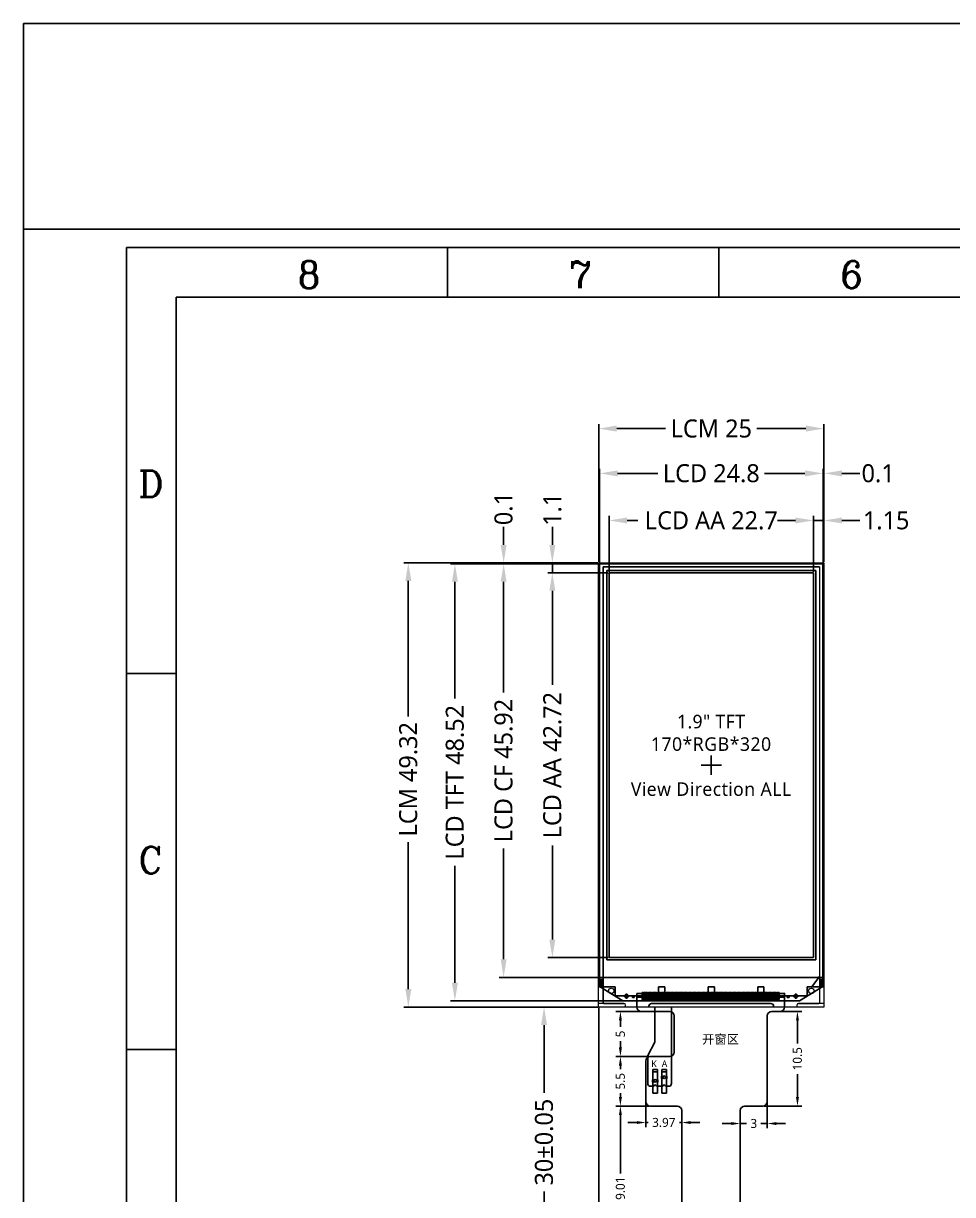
# Model space of a CAD drawing. Header units: millimetres. Extents: x -137 to 1106, y 1691 to 1989.
# Drawn here: x 831.6 to 934.7, y 1859.4 to 1989.4 of the extents above; entities that cross this region are included whole.
import ezdxf

# ---------------------------------------------------------------- set-up
doc = ezdxf.new("R2010")
doc.units = ezdxf.units.MM
for name, color, linetype in [('1-标准图框', 40, 'Continuous'), ('2-BL', 3, 'Continuous'), ('2-BL-FPC', 2, 'Continuous'), ('3-LCD', 4, 'Continuous'), ('3-LCD-FPC', 40, 'Continuous'), ('5-PIN文字', 7, 'Continuous'), ('6-标注', 255, 'Continuous')]:
    doc.layers.add(name, color=color, linetype=linetype)
doc.styles.add('PIN文字1', font='', dxfattribs={"height": 4})
doc.styles.add('ROMANC', font='romanc.shx', dxfattribs={"bigfont": 'gbcbig.shx'})
doc.styles.get("Standard").update_dxf_attribs({"font": 'arial.ttf'})
doc.styles.add('宋体', font='')
doc.styles.get('PIN文字1').set_extended_font_data('Microsoft YaHei')
doc.styles.get('宋体').set_extended_font_data('Microsoft YaHei')
doc.dimstyles.new('ZY-G1-0.1默认', dxfattribs={"dimtxt": 1, "dimasz": 1, "dimexe": 0.5, "dimexo": 0.1, "dimgap": 0.5, "dimtad": 0, "dimdsep": 46, "dimtxsty": '宋体', "dimcen": 2, "dimclrd": 7, "dimclre": 7, "dimclrt": 7, "dimadec": 0, "dimazin": 2, "dimtp": 0.1, "dimtm": 0.1, "dimtfac": 1, "dimtmove": 0, "dimatfit": 3, "dimfxl": 1, "dimtolj": 1, "dimarcsym": 0})
doc.dimstyles.new('ZY-G2-0.05', dxfattribs={"dimtxt": 2, "dimasz": 2, "dimexe": 0.5, "dimexo": 0.1, "dimgap": 0.5, "dimtad": 0, "dimdsep": 46, "dimtxsty": '宋体', "dimcen": 2, "dimclrd": 7, "dimclre": 7, "dimclrt": 7, "dimadec": 0, "dimazin": 2, "dimtol": 1, "dimtp": 0.05, "dimtm": 0.05, "dimtfac": 1, "dimtmove": 0, "dimatfit": 3, "dimfxl": 1, "dimtolj": 1, "dimarcsym": 0})
doc.dimstyles.new('ZY-G2-0.1默认', dxfattribs={"dimtxt": 2, "dimasz": 2, "dimexe": 0.5, "dimexo": 0.1, "dimgap": 0.5, "dimtad": 0, "dimdec": 3, "dimdsep": 46, "dimtxsty": '宋体', "dimcen": 2, "dimclrd": 7, "dimclre": 7, "dimclrt": 7, "dimadec": 0, "dimazin": 2, "dimtp": 0.1, "dimtm": 0.1, "dimtfac": 1, "dimtdec": 3, "dimtmove": 0, "dimatfit": 3, "dimfxl": 1, "dimtolj": 1, "dimarcsym": 0})
doc.dimstyles.new('ZY-G2-0.5', dxfattribs={"dimtxt": 2, "dimasz": 2, "dimexe": 0.5, "dimexo": 0.1, "dimgap": 0.1, "dimtad": 0, "dimdec": 3, "dimdsep": 46, "dimtxsty": '宋体', "dimcen": 2, "dimclrd": 7, "dimclre": 7, "dimclrt": 7, "dimadec": 0, "dimazin": 2, "dimtol": 1, "dimtp": 0.5, "dimtm": 0.5, "dimtfac": 1, "dimtdec": 3, "dimtmove": 0, "dimatfit": 3, "dimfxl": 1, "dimtolj": 1, "dimarcsym": 0})

# ---------------------------------------------------------------- blocks, each defined once
blk = doc.blocks.new('*D399')
at = {"layer": '6-标注', "color": 7, "lineweight": -2, "transparency": 16777216}
for p, q in [((895.42, 1929.63), (895.42, 1944.94)), ((897.42, 1944.44), (902.84, 1944.44)), ((918.42, 1944.44), (912.99, 1944.44)), ((920.42, 1929.63), (920.42, 1944.94))]:
    blk.add_line(p, q, dxfattribs=at)
at = {"layer": '6-标注', "color": 7, "transparency": 16777216}
for points in [[(897.42, 1944.78), (897.42, 1944.11), (895.42, 1944.44)], [(918.42, 1944.78), (918.42, 1944.11), (920.42, 1944.44)]]:
    blk.add_solid(points, dxfattribs=at)
at = {"layer": 'Defpoints', "color": 0, "transparency": 16777216}
for p in [(920.42, 1944.44), (895.42, 1929.53), (920.42, 1929.53)]:
    blk.add_point(p, dxfattribs=at)
at = {"layer": '6-标注', "color": 7, "transparency": 16777216, "insert": (907.92, 1944.44), "char_height": 2, "attachment_point": 5, "style": '宋体'}
blk.add_mtext('\\A1;LCM 25', dxfattribs=at)
blk = doc.blocks.new('*D414')
at = {"layer": '6-标注', "color": 7, "lineweight": -2, "transparency": 16777216}
for p, q in [((895.52, 1929.53), (895.52, 1939.97)), ((897.52, 1939.47), (902, 1939.47)), ((918.32, 1939.47), (913.83, 1939.47)), ((920.32, 1929.53), (920.32, 1939.97))]:
    blk.add_line(p, q, dxfattribs=at)
at = {"layer": '6-标注', "color": 7, "transparency": 16777216}
for points in [[(897.52, 1939.8), (897.52, 1939.13), (895.52, 1939.47)], [(918.32, 1939.8), (918.32, 1939.13), (920.32, 1939.47)]]:
    blk.add_solid(points, dxfattribs=at)
at = {"layer": 'Defpoints', "color": 0, "transparency": 16777216}
for p in [(920.32, 1939.47), (895.52, 1929.43), (920.32, 1929.43)]:
    blk.add_point(p, dxfattribs=at)
at = {"layer": '6-标注', "color": 7, "transparency": 16777216, "insert": (907.92, 1939.47), "char_height": 2, "attachment_point": 5, "style": '宋体'}
blk.add_mtext('\\A1;LCD 24.8', dxfattribs=at)
blk = doc.blocks.new('*D415')
at = {"layer": '6-标注', "color": 7, "lineweight": -2, "transparency": 16777216}
for p, q in [((896.57, 1928.53), (896.57, 1934.74)), ((898.57, 1934.24), (899.76, 1934.24)), ((917.26, 1934.24), (916.08, 1934.24)), ((919.26, 1928.53), (919.26, 1934.74))]:
    blk.add_line(p, q, dxfattribs=at)
at = {"layer": '6-标注', "color": 7, "transparency": 16777216}
for points in [[(898.57, 1934.57), (898.57, 1933.91), (896.57, 1934.24)], [(917.26, 1934.57), (917.26, 1933.91), (919.26, 1934.24)]]:
    blk.add_solid(points, dxfattribs=at)
at = {"layer": 'Defpoints', "color": 0, "transparency": 16777216}
for p in [(919.26, 1934.24), (896.57, 1928.43), (919.26, 1928.43)]:
    blk.add_point(p, dxfattribs=at)
at = {"layer": '6-标注', "color": 7, "transparency": 16777216, "insert": (907.92, 1934.24), "char_height": 2, "attachment_point": 5, "style": '宋体'}
blk.add_mtext('\\A1;LCD AA 22.7', dxfattribs=at)
blk = doc.blocks.new('*D400')
at = {"layer": '6-标注', "color": 7, "lineweight": -2, "transparency": 16777216}
for p, q in [((895.32, 1929.53), (873.79, 1929.53)), ((874.29, 1927.53), (874.29, 1912.47)), ((874.29, 1882.21), (874.29, 1898.53)), ((895.32, 1880.21), (873.79, 1880.21))]:
    blk.add_line(p, q, dxfattribs=at)
at = {"layer": '6-标注', "color": 7, "transparency": 16777216}
for points in [[(873.96, 1927.53), (874.63, 1927.53), (874.29, 1929.53)], [(873.96, 1882.21), (874.63, 1882.21), (874.29, 1880.21)]]:
    blk.add_solid(points, dxfattribs=at)
at = {"layer": 'Defpoints', "color": 0, "transparency": 16777216}
for p in [(895.42, 1929.53), (874.29, 1880.21), (895.42, 1880.21)]:
    blk.add_point(p, dxfattribs=at)
at = {"layer": '6-标注', "color": 7, "transparency": 16777216, "insert": (874.29, 1905.5), "char_height": 2, "attachment_point": 5, "rotation": 90, "style": '宋体'}
blk.add_mtext('\\A1;LCM 49.32', dxfattribs=at)
blk = doc.blocks.new('*D416')
at = {"layer": '6-标注', "color": 7, "lineweight": -2, "transparency": 16777216}
for p, q in [((895.42, 1929.43), (878.96, 1929.43)), ((879.46, 1927.43), (879.46, 1914.46)), ((879.46, 1882.91), (879.46, 1895.88)), ((898.02, 1880.91), (878.96, 1880.91))]:
    blk.add_line(p, q, dxfattribs=at)
at = {"layer": '6-标注', "color": 7, "transparency": 16777216}
for points in [[(879.13, 1927.43), (879.8, 1927.43), (879.46, 1929.43)], [(879.13, 1882.91), (879.8, 1882.91), (879.46, 1880.91)]]:
    blk.add_solid(points, dxfattribs=at)
at = {"layer": 'Defpoints', "color": 0, "transparency": 16777216}
for p in [(895.52, 1929.43), (879.46, 1880.91), (898.12, 1880.91)]:
    blk.add_point(p, dxfattribs=at)
at = {"layer": '6-标注', "color": 7, "transparency": 16777216, "insert": (879.46, 1905.17), "char_height": 2, "attachment_point": 5, "rotation": 90, "style": '宋体'}
blk.add_mtext('\\A1;LCD TFT 48.52', dxfattribs=at)
blk = doc.blocks.new('*D417')
at = {"layer": '6-标注', "color": 7, "lineweight": -2, "transparency": 16777216}
for p, q in [((896.47, 1928.43), (889.78, 1928.43)), ((890.28, 1926.43), (890.28, 1916)), ((890.28, 1887.71), (890.28, 1898.14)), ((896.47, 1885.71), (889.78, 1885.71))]:
    blk.add_line(p, q, dxfattribs=at)
at = {"layer": '6-标注', "color": 7, "transparency": 16777216}
for points in [[(889.95, 1926.43), (890.61, 1926.43), (890.28, 1928.43)], [(889.95, 1887.71), (890.61, 1887.71), (890.28, 1885.71)]]:
    blk.add_solid(points, dxfattribs=at)
at = {"layer": 'Defpoints', "color": 0, "transparency": 16777216}
for p in [(896.57, 1928.43), (890.28, 1885.71), (896.57, 1885.71)]:
    blk.add_point(p, dxfattribs=at)
at = {"layer": '6-标注', "color": 7, "transparency": 16777216, "insert": (890.28, 1907.07), "char_height": 2, "attachment_point": 5, "rotation": 90, "style": '宋体'}
blk.add_mtext('\\A1;LCD AA 42.72', dxfattribs=at)
blk = doc.blocks.new('*D418')
at = {"layer": '6-标注', "color": 7, "lineweight": -2, "transparency": 16777216}
for p, q in [((895.42, 1929.43), (884.37, 1929.43)), ((884.87, 1927.43), (884.87, 1915.13)), ((884.87, 1885.51), (884.87, 1897.81)), ((895.42, 1883.51), (884.37, 1883.51))]:
    blk.add_line(p, q, dxfattribs=at)
at = {"layer": '6-标注', "color": 7, "transparency": 16777216}
for points in [[(884.54, 1927.43), (885.2, 1927.43), (884.87, 1929.43)], [(884.54, 1885.51), (885.2, 1885.51), (884.87, 1883.51)]]:
    blk.add_solid(points, dxfattribs=at)
at = {"layer": 'Defpoints', "color": 0, "transparency": 16777216}
for p in [(884.87, 1929.43), (895.52, 1929.43), (895.52, 1883.51)]:
    blk.add_point(p, dxfattribs=at)
at = {"layer": '6-标注', "color": 7, "transparency": 16777216, "insert": (884.87, 1906.47), "char_height": 2, "attachment_point": 5, "rotation": 90, "style": '宋体'}
blk.add_mtext('\\A1;LCD CF 45.92', dxfattribs=at)
blk = doc.blocks.new('*D388')
at = {"color": 7, "lineweight": -2, "transparency": 16777216}
for p, q in [((890.28, 1931.53), (890.28, 1933.53)), ((890.28, 1928.43), (890.28, 1929.53)), ((890.38, 1929.53), (890.78, 1929.53)), ((890.38, 1928.43), (890.78, 1928.43)), ((890.28, 1926.43), (890.28, 1924.43))]:
    blk.add_line(p, q, dxfattribs=at)
at = {"color": 7, "transparency": 16777216}
for points in [[(889.95, 1931.53), (890.61, 1931.53), (890.28, 1929.53)], [(889.95, 1926.43), (890.61, 1926.43), (890.28, 1928.43)]]:
    blk.add_solid(points, dxfattribs=at)
at = {"layer": 'Defpoints', "color": 0, "transparency": 16777216}
for p in [(890.28, 1929.53), (890.28, 1929.53), (890.28, 1928.43)]:
    blk.add_point(p, dxfattribs=at)
at = {"color": 7, "transparency": 16777216, "insert": (890.28, 1935.48), "char_height": 2, "attachment_point": 5, "rotation": 90, "style": '宋体'}
blk.add_mtext('\\A1;1.1', dxfattribs=at)
blk = doc.blocks.new('*D389')
at = {"color": 7, "lineweight": -2, "transparency": 16777216}
for p, q in [((884.87, 1931.53), (884.87, 1933.53)), ((884.87, 1929.43), (884.87, 1929.53)), ((884.97, 1929.53), (885.37, 1929.53)), ((884.97, 1929.43), (885.37, 1929.43)), ((884.87, 1927.43), (884.87, 1925.43))]:
    blk.add_line(p, q, dxfattribs=at)
at = {"color": 7, "transparency": 16777216}
for points in [[(884.54, 1931.53), (885.2, 1931.53), (884.87, 1929.53)], [(884.54, 1927.43), (885.2, 1927.43), (884.87, 1929.43)]]:
    blk.add_solid(points, dxfattribs=at)
at = {"layer": 'Defpoints', "color": 0, "transparency": 16777216}
for p in [(884.87, 1929.53), (884.87, 1929.53), (884.87, 1929.43)]:
    blk.add_point(p, dxfattribs=at)
at = {"color": 7, "transparency": 16777216, "insert": (884.87, 1935.56), "char_height": 2, "attachment_point": 5, "rotation": 90, "style": '宋体'}
blk.add_mtext('\\A1;0.1', dxfattribs=at)
blk = doc.blocks.new('*D390')
at = {"color": 7, "lineweight": -2, "transparency": 16777216}
for p, q in [((917.26, 1934.24), (915.26, 1934.24)), ((919.26, 1934.34), (919.26, 1934.74)), ((919.26, 1934.24), (920.42, 1934.24)), ((920.42, 1934.34), (920.42, 1934.74)), ((922.42, 1934.24), (924.42, 1934.24))]:
    blk.add_line(p, q, dxfattribs=at)
at = {"color": 7, "transparency": 16777216}
for points in [[(917.26, 1934.57), (917.26, 1933.91), (919.26, 1934.24)], [(922.42, 1934.57), (922.42, 1933.91), (920.42, 1934.24)]]:
    blk.add_solid(points, dxfattribs=at)
at = {"layer": 'Defpoints', "color": 0, "transparency": 16777216}
for p in [(919.26, 1934.24), (920.42, 1934.24), (920.42, 1934.24)]:
    blk.add_point(p, dxfattribs=at)
at = {"color": 7, "transparency": 16777216, "insert": (927.33, 1934.24), "char_height": 2, "attachment_point": 5, "style": '宋体'}
blk.add_mtext('\\A1;1.15', dxfattribs=at)
blk = doc.blocks.new('*D391')
at = {"color": 7, "lineweight": -2, "transparency": 16777216}
for p, q in [((918.32, 1939.47), (916.32, 1939.47)), ((920.32, 1939.57), (920.32, 1939.97)), ((920.32, 1939.47), (920.42, 1939.47)), ((920.42, 1939.57), (920.42, 1939.97)), ((922.42, 1939.47), (924.42, 1939.47))]:
    blk.add_line(p, q, dxfattribs=at)
at = {"color": 7, "transparency": 16777216}
for points in [[(918.32, 1939.8), (918.32, 1939.13), (920.32, 1939.47)], [(922.42, 1939.8), (922.42, 1939.13), (920.42, 1939.47)]]:
    blk.add_solid(points, dxfattribs=at)
at = {"layer": 'Defpoints', "color": 0, "transparency": 16777216}
for p in [(920.32, 1939.47), (920.42, 1939.47), (920.42, 1939.47)]:
    blk.add_point(p, dxfattribs=at)
at = {"color": 7, "transparency": 16777216, "insert": (926.44, 1939.47), "char_height": 2, "attachment_point": 5, "style": '宋体'}
blk.add_mtext('\\A1;0.1', dxfattribs=at)
blk = doc.blocks.new('*D392')
at = {"color": 7, "lineweight": -2, "transparency": 16777216}
for p, q in [((895.32, 1880.21), (888.86, 1880.21)), ((889.36, 1878.21), (889.36, 1870.7)), ((889.36, 1852.21), (889.36, 1859.72)), ((904.74, 1850.21), (888.86, 1850.21))]:
    blk.add_line(p, q, dxfattribs=at)
at = {"color": 7, "transparency": 16777216}
for points in [[(889.02, 1878.21), (889.69, 1878.21), (889.36, 1880.21)], [(889.02, 1852.21), (889.69, 1852.21), (889.36, 1850.21)]]:
    blk.add_solid(points, dxfattribs=at)
at = {"layer": 'Defpoints', "color": 0, "transparency": 16777216}
for p in [(895.42, 1880.21), (889.36, 1850.21), (904.84, 1850.21)]:
    blk.add_point(p, dxfattribs=at)
at = {"color": 7, "transparency": 16777216, "insert": (889.36, 1865.21), "char_height": 2, "attachment_point": 5, "rotation": 90, "style": '宋体'}
blk.add_mtext('\\A1;30±0.05', dxfattribs=at)
blk = doc.blocks.new('*D404')
at = {"color": 7, "lineweight": -2, "transparency": 16777216}
for p, q in [((895.42, 1880.11), (895.42, 1845.52)), ((904.64, 1850.31), (904.64, 1845.52)), ((895.42, 1846.02), (893.42, 1846.02)), ((902.64, 1846.02), (897.42, 1846.02))]:
    blk.add_line(p, q, dxfattribs=at)
at = {"color": 7, "transparency": 16777216}
for points in [[(897.42, 1846.36), (897.42, 1845.69), (895.42, 1846.02)], [(902.64, 1846.36), (902.64, 1845.69), (904.64, 1846.02)]]:
    blk.add_solid(points, dxfattribs=at)
at = {"layer": 'Defpoints', "color": 0, "transparency": 16777216}
for p in [(895.42, 1880.21), (904.64, 1850.41), (895.42, 1846.02)]:
    blk.add_point(p, dxfattribs=at)
at = {"color": 7, "transparency": 16777216, "insert": (887.21, 1846.02), "char_height": 2, "attachment_point": 5, "style": '宋体'}
blk.add_mtext('\\A1;9.219±0.5', dxfattribs=at)
blk = doc.blocks.new('*D406')
at = {"color": 7, "lineweight": -2, "transparency": 16777216}
for p, q in [((901.06, 1874.72), (897.33, 1874.72)), ((897.83, 1873.72), (897.83, 1873.3)), ((897.83, 1870.22), (897.83, 1870.64)), ((901.06, 1869.22), (897.33, 1869.22))]:
    blk.add_line(p, q, dxfattribs=at)
at = {"color": 7, "transparency": 16777216}
for points in [[(897.67, 1873.72), (898, 1873.72), (897.83, 1874.72)], [(897.67, 1870.22), (898, 1870.22), (897.83, 1869.22)]]:
    blk.add_solid(points, dxfattribs=at)
at = {"layer": 'Defpoints', "color": 0, "transparency": 16777216}
for p in [(897.83, 1874.72), (901.16, 1874.72), (901.16, 1869.22)]:
    blk.add_point(p, dxfattribs=at)
at = {"color": 7, "transparency": 16777216, "insert": (897.83, 1871.97), "char_height": 1, "attachment_point": 5, "rotation": 90, "style": '宋体'}
blk.add_mtext('\\A1;5.5', dxfattribs=at)
blk = doc.blocks.new('*D396')
at = {"color": 7, "lineweight": -2, "transparency": 16777216}
for p, q in [((901.06, 1869.22), (897.33, 1869.22)), ((897.83, 1868.22), (897.83, 1861.72)), ((897.83, 1851.21), (897.83, 1857.72)), ((901.06, 1850.21), (897.33, 1850.21))]:
    blk.add_line(p, q, dxfattribs=at)
at = {"color": 7, "transparency": 16777216}
for points in [[(897.67, 1868.22), (898, 1868.22), (897.83, 1869.22)], [(897.67, 1851.21), (898, 1851.21), (897.83, 1850.21)]]:
    blk.add_solid(points, dxfattribs=at)
at = {"layer": 'Defpoints', "color": 0, "transparency": 16777216}
for p in [(901.16, 1869.22), (897.83, 1850.21), (901.16, 1850.21)]:
    blk.add_point(p, dxfattribs=at)
at = {"color": 7, "transparency": 16777216, "insert": (897.83, 1859.72), "char_height": 1, "attachment_point": 5, "rotation": 90, "style": '宋体'}
blk.add_mtext('\\A1;19.01', dxfattribs=at)
blk = doc.blocks.new('*D407')
at = {"color": 7, "lineweight": -2, "transparency": 16777216}
for p, q in [((901.06, 1879.72), (897.33, 1879.72)), ((897.83, 1878.72), (897.83, 1878)), ((897.83, 1875.72), (897.83, 1876.44)), ((901.06, 1874.72), (897.33, 1874.72))]:
    blk.add_line(p, q, dxfattribs=at)
at = {"color": 7, "transparency": 16777216}
for points in [[(897.67, 1878.72), (898, 1878.72), (897.83, 1879.72)], [(897.67, 1875.72), (898, 1875.72), (897.83, 1874.72)]]:
    blk.add_solid(points, dxfattribs=at)
at = {"layer": 'Defpoints', "color": 0, "transparency": 16777216}
for p in [(897.83, 1879.72), (901.16, 1879.72), (901.16, 1874.72)]:
    blk.add_point(p, dxfattribs=at)
at = {"color": 7, "transparency": 16777216, "insert": (897.83, 1877.22), "char_height": 1, "attachment_point": 5, "rotation": 90, "style": '宋体'}
blk.add_mtext('\\A1;5', dxfattribs=at)
blk = doc.blocks.new('*D408')
at = {"color": 7, "lineweight": -2, "transparency": 16777216}
for p, q in [((900.66, 1869.62), (900.66, 1866.89)), ((904.64, 1868.62), (904.64, 1866.89)), ((899.66, 1867.39), (898.66, 1867.39)), ((900.66, 1867.39), (900.91, 1867.39)), ((904.64, 1867.39), (904.39, 1867.39)), ((905.64, 1867.39), (906.64, 1867.39))]:
    blk.add_line(p, q, dxfattribs=at)
at = {"color": 7, "transparency": 16777216}
for points in [[(899.66, 1867.55), (899.66, 1867.22), (900.66, 1867.39)], [(905.64, 1867.55), (905.64, 1867.22), (904.64, 1867.39)]]:
    blk.add_solid(points, dxfattribs=at)
at = {"layer": 'Defpoints', "color": 0, "transparency": 16777216}
for p in [(900.66, 1869.72), (904.64, 1868.72), (904.64, 1867.39)]:
    blk.add_point(p, dxfattribs=at)
at = {"color": 7, "transparency": 16777216, "insert": (902.65, 1867.39), "char_height": 1, "attachment_point": 5, "style": '宋体'}
blk.add_mtext('\\A1;3.97', dxfattribs=at)
blk = doc.blocks.new('*D409')
at = {"color": 7, "lineweight": -2, "transparency": 16777216}
for p, q in [((914.14, 1869.62), (914.14, 1866.78)), ((911.14, 1868.62), (911.14, 1866.78)), ((910.14, 1867.28), (909.14, 1867.28)), ((911.14, 1867.28), (911.84, 1867.28)), ((914.14, 1867.28), (913.43, 1867.28)), ((915.14, 1867.28), (916.14, 1867.28))]:
    blk.add_line(p, q, dxfattribs=at)
at = {"color": 7, "transparency": 16777216}
for points in [[(910.14, 1867.44), (910.14, 1867.11), (911.14, 1867.28)], [(915.14, 1867.44), (915.14, 1867.11), (914.14, 1867.28)]]:
    blk.add_solid(points, dxfattribs=at)
at = {"layer": 'Defpoints', "color": 0, "transparency": 16777216}
for p in [(911.14, 1868.72), (914.14, 1869.72), (914.14, 1867.28)]:
    blk.add_point(p, dxfattribs=at)
at = {"color": 7, "transparency": 16777216, "insert": (912.64, 1867.28), "char_height": 1, "attachment_point": 5, "style": '宋体'}
blk.add_mtext('\\A1;3', dxfattribs=at)
blk = doc.blocks.new('*D410')
at = {"color": 7, "lineweight": -2, "transparency": 16777216}
for p, q in [((915.19, 1879.72), (917.98, 1879.72)), ((917.48, 1878.72), (917.48, 1876.18)), ((917.48, 1870.22), (917.48, 1872.76)), ((913.74, 1869.22), (917.98, 1869.22))]:
    blk.add_line(p, q, dxfattribs=at)
at = {"color": 7, "transparency": 16777216}
for points in [[(917.32, 1878.72), (917.65, 1878.72), (917.48, 1879.72)], [(917.32, 1870.22), (917.65, 1870.22), (917.48, 1869.22)]]:
    blk.add_solid(points, dxfattribs=at)
at = {"layer": 'Defpoints', "color": 0, "transparency": 16777216}
for p in [(915.09, 1879.72), (917.48, 1879.72), (913.64, 1869.22)]:
    blk.add_point(p, dxfattribs=at)
at = {"color": 7, "transparency": 16777216, "insert": (917.48, 1874.47), "char_height": 1, "attachment_point": 5, "rotation": 90, "style": '宋体'}
blk.add_mtext('\\A1;10.5', dxfattribs=at)

msp = doc.modelspace()

# ---------------------------------------------------------------- hatches: boundary and pattern name
at = {"layer": '2-BL'}
for points in [[(895.9191, 1883.2599), (895.4166, 1883.2599), (895.4166, 1882.4599), (895.9191, 1882.4599)], [(919.9141, 1882.4599), (920.4166, 1882.4599), (920.4166, 1883.2599), (919.9141, 1883.2599)]]:
    msp.add_hatch(color=256, dxfattribs=at).paths.add_polyline_path(points)

# ---------------------------------------------------------------- linework, layer by layer
at = {"color": 40}
msp.add_line((901.3438, 1875.7199), (901.3438, 1875.7199), dxfattribs=at)
for points in [[(899.6616, 1881.7199), (916.0516, 1881.7199), (916.0516, 1880.2199, -0.41421356), (915.5516, 1879.7199), (914.6359, 1879.7199, 0.41421356), (914.1359, 1879.2199), (914.1359, 1869.7199, -0.41421356), (913.6359, 1869.2199), (911.6359, 1869.2199, 0.41421356), (911.1359, 1868.7199), (911.1359, 1859.5624)], [(904.6359, 1859.5624), (904.6359, 1868.7199, 0.41421356), (904.1359, 1869.2199), (901.1616, 1869.2199, -0.41421356), (900.6616, 1869.7199), (900.6616, 1874.2199, -0.41421356), (901.1616, 1874.7199), (903.3085, 1874.7199, 0.41421356), (903.8085, 1875.2199), (903.8085, 1879.2199, 0.41421356), (903.3085, 1879.7199), (900.1616, 1879.7199, -0.41421356), (899.6616, 1880.2199), (899.6616, 1881.7199)], [(911.1359, 1859.5631), (911.1359, 1850.4149, -0.41421356), (910.9359, 1850.2149), (904.8359, 1850.2149, -0.41421356), (904.6359, 1850.4149), (904.6359, 1859.5624)]]:
    msp.add_lwpolyline(points, format="xyb", dxfattribs=at)
at = {"layer": '1-标准图框', "color": 7}
for p, q in [((878.6372, 1959.0461), (878.6372, 1964.5605)), ((908.7541, 1959.0461), (908.7541, 1964.5605)), ((848.5202, 1917.2642), (843.0059, 1917.2642)), ((848.5202, 1875.4822), (843.0059, 1875.4822))]:
    msp.add_line(p, q, dxfattribs=at)
for points in [[(843.0059, 1964.5605), (1094.9701, 1964.5605), (1094.9701, 1786.404), (843.0059, 1786.404)], [(848.5202, 1959.0461), (1089.4557, 1959.0461), (1089.4557, 1791.9184), (848.5202, 1791.9184)]]:
    msp.add_lwpolyline(points, close=True, dxfattribs=at)
at = {"layer": '2-BL', "lineweight": 5}
for p, q in [((895.4166, 1880.2099), (895.4166, 1929.5299)), ((895.4166, 1929.5299), (920.4166, 1929.5299)), ((919.9141, 1929.0799), (919.9141, 1880.6099)), ((920.4166, 1929.5299), (920.4166, 1880.2099)), ((898.2158, 1880.6099), (895.4166, 1880.6099)), ((920.4166, 1880.6099), (917.6174, 1880.6099)), ((920.4166, 1880.2099), (895.4166, 1880.2099)), ((898.4158, 1880.2099), (898.4158, 1880.4099)), ((917.4174, 1880.4099), (917.4174, 1880.2099))]:
    msp.add_line(p, q, dxfattribs=at)
at = {"layer": '2-BL', "linetype": 'Continuous'}
for p, q in [((895.9191, 1929.0799), (919.9141, 1929.0799)), ((895.9191, 1880.6099), (895.9191, 1929.0799)), ((895.9191, 1882.4599), (895.4166, 1882.4599)), ((895.9691, 1880.6099), (898.2158, 1880.6099)), ((902.0666, 1881.4599), (897.2666, 1881.4599)), ((901.2946, 1880.6099), (914.5385, 1880.6099)), ((907.5666, 1881.4599), (902.7666, 1881.4599)), ((913.0702, 1881.4599), (908.2702, 1881.4599)), ((918.5702, 1881.4599), (913.7702, 1881.4599)), ((917.6174, 1880.6099), (919.8641, 1880.6099)), ((900.9946, 1880.2099), (900.9946, 1880.3099)), ((914.8385, 1880.2099), (914.8385, 1880.3099))]:
    msp.add_line(p, q, dxfattribs=at)
at = {"layer": '2-BL'}
for p, q in [((896.3191, 1928.6799), (919.5141, 1928.6799)), ((896.3191, 1885.4599), (896.3191, 1928.6799)), ((919.5141, 1928.6799), (919.5141, 1885.4599)), ((919.5141, 1885.4599), (896.3191, 1885.4599)), ((895.9191, 1883.2599), (895.4166, 1883.2599)), ((919.069, 1882.4599), (919.9141, 1883.5938)), ((919.9141, 1883.2599), (920.4166, 1883.2599)), ((897.2666, 1882.4599), (895.4166, 1882.4599)), ((897.2666, 1881.4599), (897.2666, 1882.4599)), ((902.0666, 1881.4599), (902.0666, 1882.4599)), ((902.0666, 1882.4599), (902.7666, 1882.4599)), ((902.7666, 1881.4599), (902.7666, 1882.4599)), ((902.7666, 1881.4599), (902.7666, 1882.4599)), ((907.5666, 1881.4599), (907.5666, 1882.4599)), ((907.5666, 1882.4599), (908.2702, 1882.4599)), ((908.2702, 1881.4599), (908.2702, 1882.4599)), ((913.0702, 1881.4599), (913.0702, 1882.4599)), ((913.0702, 1882.4599), (913.7702, 1882.4599)), ((913.7702, 1881.4599), (913.7702, 1882.4599)), ((918.5702, 1881.4599), (918.5702, 1882.4599)), ((918.5702, 1882.4599), (919.9141, 1882.4599)), ((918.5702, 1882.4599), (920.4166, 1882.4599)), ((902.7666, 1881.4599), (904.6775, 1881.4599))]:
    msp.add_line(p, q, dxfattribs=at)
at = {"layer": '2-BL', "color": 0, "lineweight": 5}
for centre in [(896.811, 1882.0099), (919.0258, 1882.0099)]:
    msp.add_circle(centre, 0.3, dxfattribs=at)
at = {"layer": '2-BL', "color": 6, "lineweight": 5}
msp.add_circle((919.0258, 1882.0099), 0.3, dxfattribs=at)
at = {"layer": '2-BL', "lineweight": 5}
for centre, start, end in [((898.2158, 1880.4099), 360, 90), ((917.6174, 1880.4099), 90, 180)]:
    msp.add_arc(centre, 0.2, start, end, dxfattribs=at)
at = {"layer": '2-BL', "linetype": 'Continuous'}
for centre, start, end in [((901.2946, 1880.3099), 90, 180), ((914.5385, 1880.3099), 0, 90)]:
    msp.add_arc(centre, 0.3, start, end, dxfattribs=at)
at = {"layer": '2-BL-FPC', "color": 7}
for p, q in [((901.6666, 1876.3131), (901.6666, 1880.2099)), ((903.5085, 1874.8352), (903.5085, 1880.2099)), ((900.8666, 1874.8426), (901.6666, 1876.3131)), ((900.8666, 1871.7099), (900.8666, 1874.8426)), ((903.5085, 1874.4099), (903.5085, 1874.8352)), ((903.5085, 1871.7099), (903.5085, 1874.8352)), ((901.4385, 1872.1757), (901.4385, 1873.0099)), ((901.4385, 1873.0099), (901.9385, 1873.0099)), ((901.9385, 1872.1757), (901.9385, 1873.0099)), ((902.4385, 1872.5757), (902.4385, 1873.0099)), ((902.4385, 1873.0099), (902.9385, 1873.0099)), ((902.9385, 1872.5757), (902.9385, 1873.0099)), ((901.5385, 1871.4099), (901.1666, 1871.4099)), ((901.4385, 1871.4099), (901.4385, 1871.8441)), ((902.5385, 1871.4099), (901.8385, 1871.4099)), ((901.9385, 1871.4099), (901.9385, 1871.8441)), ((902.4385, 1871.4099), (902.4385, 1872.2441)), ((903.2085, 1871.4099), (902.8385, 1871.4099)), ((902.9385, 1871.4099), (902.9385, 1872.2441))]:
    msp.add_line(p, q, dxfattribs=at)
for centre in [(901.6885, 1872.0099), (902.6885, 1872.4099)]:
    msp.add_circle(centre, 0.15, dxfattribs=at)
for centre, radius, start, end in [((901.1666, 1871.7099), 0.3, 180, 270), ((901.6885, 1872.0099), 0.3, 146.44269, 213.55731), ((901.6885, 1871.4099), 0.15, 0, 180), ((901.6885, 1872.0099), 0.3, 326.44269, 33.55731), ((902.6885, 1872.4099), 0.3, 146.44269, 213.55731), ((902.6885, 1871.4099), 0.15, 0, 180), ((902.6885, 1872.4099), 0.3, 326.44269, 33.55731), ((903.2085, 1871.7099), 0.3, 270, 0)]:
    msp.add_arc(centre, radius, start, end, dxfattribs=at)
at = {"layer": '3-LCD', "color": 4}
for p, q in [((895.5166, 1882.5099), (895.5166, 1929.4299)), ((895.5166, 1929.4299), (920.3166, 1929.4299)), ((895.5166, 1929.4299), (920.3166, 1929.4299)), ((895.5166, 1883.5099), (895.5166, 1929.4299)), ((920.3166, 1929.4299), (920.3166, 1882.5099)), ((920.3166, 1929.4299), (920.3166, 1883.5099)), ((896.5691, 1928.4299), (919.2641, 1928.4299)), ((896.5691, 1885.7099), (896.5691, 1928.4299)), ((919.2641, 1928.4299), (919.2641, 1885.7099)), ((907.9166, 1908.1504), (907.9166, 1905.9944)), ((906.7818, 1907.0699), (909.0513, 1907.0699)), ((919.2641, 1885.7099), (896.5691, 1885.7099)), ((920.3166, 1883.5099), (895.5166, 1883.5099)), ((895.5166, 1882.5099), (898.1166, 1880.9099)), ((920.3166, 1882.5099), (917.7166, 1880.9099)), ((917.7166, 1880.9099), (898.1166, 1880.9099)), ((898.4416, 1881.4849), (898.2916, 1881.4849)), ((898.2916, 1881.4849), (898.2916, 1881.3349)), ((898.2916, 1881.3349), (898.4416, 1881.3349)), ((898.5916, 1881.6349), (898.4416, 1881.6349)), ((898.4416, 1881.6349), (898.4416, 1881.4849)), ((898.4416, 1881.3349), (898.4416, 1881.1849)), ((898.4416, 1881.1849), (898.5916, 1881.1849)), ((898.5916, 1881.4849), (898.5916, 1881.6349)), ((898.7416, 1881.4849), (898.5916, 1881.4849)), ((898.5916, 1881.1849), (898.5916, 1881.3349)), ((898.5916, 1881.3349), (898.7416, 1881.3349)), ((898.7416, 1881.3349), (898.7416, 1881.4849)), ((899.1616, 1881.2649), (899.1616, 1881.4649)), ((899.1616, 1881.4649), (899.3616, 1881.4649)), ((899.3616, 1881.2649), (899.1616, 1881.2649)), ((899.3616, 1881.4649), (899.3616, 1881.2649)), ((899.7616, 1881.3149), (899.7616, 1881.4149)), ((899.7616, 1881.4149), (900.2616, 1881.4149)), ((900.2616, 1881.3149), (899.7616, 1881.3149)), ((915.9516, 1881.4149), (915.4516, 1881.4149)), ((915.4516, 1881.3149), (915.9516, 1881.3149)), ((915.9516, 1881.3149), (915.9516, 1881.4149)), ((916.5516, 1881.4649), (916.3516, 1881.4649)), ((916.3516, 1881.4649), (916.3516, 1881.2649)), ((916.3516, 1881.2649), (916.5516, 1881.2649)), ((916.5516, 1881.2649), (916.5516, 1881.4649)), ((917.0916, 1881.3349), (917.0916, 1881.4849)), ((917.0916, 1881.4849), (917.2416, 1881.4849)), ((917.2416, 1881.3349), (917.0916, 1881.3349)), ((917.2416, 1881.4849), (917.2416, 1881.6349)), ((917.2416, 1881.6349), (917.3916, 1881.6349)), ((917.2416, 1881.1849), (917.2416, 1881.3349)), ((917.3916, 1881.1849), (917.2416, 1881.1849)), ((917.3916, 1881.6349), (917.3916, 1881.4849)), ((917.3916, 1881.4849), (917.5416, 1881.4849)), ((917.5416, 1881.3349), (917.3916, 1881.3349)), ((917.3916, 1881.3349), (917.3916, 1881.1849)), ((917.5416, 1881.4849), (917.5416, 1881.3349))]:
    msp.add_line(p, q, dxfattribs=at)
for points in [[(900.3316, 1881.0399), (900.2616, 1881.0399), (900.2616, 1881.8199), (900.3316, 1881.8199)], [(900.4516, 1881.0399), (900.3816, 1881.0399), (900.3816, 1881.8199), (900.4516, 1881.8199)], [(900.5716, 1881.0399), (900.5016, 1881.0399), (900.5016, 1881.8199), (900.5716, 1881.8199)], [(900.6916, 1881.0399), (900.6216, 1881.0399), (900.6216, 1881.8199), (900.6916, 1881.8199)], [(900.8116, 1881.0399), (900.7416, 1881.0399), (900.7416, 1881.8199), (900.8116, 1881.8199)], [(900.9316, 1881.0399), (900.8616, 1881.0399), (900.8616, 1881.8199), (900.9316, 1881.8199)], [(901.0516, 1881.0399), (900.9816, 1881.0399), (900.9816, 1881.8199), (901.0516, 1881.8199)], [(901.1716, 1881.0399), (901.1016, 1881.0399), (901.1016, 1881.8199), (901.1716, 1881.8199)], [(901.2916, 1881.0399), (901.2216, 1881.0399), (901.2216, 1881.8199), (901.2916, 1881.8199)], [(901.4116, 1881.0399), (901.3416, 1881.0399), (901.3416, 1881.8199), (901.4116, 1881.8199)], [(901.5316, 1881.0399), (901.4616, 1881.0399), (901.4616, 1881.8199), (901.5316, 1881.8199)], [(901.6516, 1881.0399), (901.5816, 1881.0399), (901.5816, 1881.8199), (901.6516, 1881.8199)], [(901.7716, 1881.0399), (901.7016, 1881.0399), (901.7016, 1881.8199), (901.7716, 1881.8199)], [(901.8916, 1881.0399), (901.8216, 1881.0399), (901.8216, 1881.8199), (901.8916, 1881.8199)], [(902.0116, 1881.0399), (901.9416, 1881.0399), (901.9416, 1881.8199), (902.0116, 1881.8199)], [(902.1316, 1881.0399), (902.0616, 1881.0399), (902.0616, 1881.8199), (902.1316, 1881.8199)], [(902.2516, 1881.0399), (902.1816, 1881.0399), (902.1816, 1881.8199), (902.2516, 1881.8199)], [(902.3716, 1881.0399), (902.3016, 1881.0399), (902.3016, 1881.8199), (902.3716, 1881.8199)], [(902.4916, 1881.0399), (902.4216, 1881.0399), (902.4216, 1881.8199), (902.4916, 1881.8199)], [(902.6116, 1881.0399), (902.5416, 1881.0399), (902.5416, 1881.8199), (902.6116, 1881.8199)], [(902.7316, 1881.0399), (902.6616, 1881.0399), (902.6616, 1881.8199), (902.7316, 1881.8199)], [(902.8516, 1881.0399), (902.7816, 1881.0399), (902.7816, 1881.8199), (902.8516, 1881.8199)], [(902.9716, 1881.0399), (902.9016, 1881.0399), (902.9016, 1881.8199), (902.9716, 1881.8199)], [(903.0916, 1881.0399), (903.0216, 1881.0399), (903.0216, 1881.8199), (903.0916, 1881.8199)], [(903.2116, 1881.0399), (903.1416, 1881.0399), (903.1416, 1881.8199), (903.2116, 1881.8199)], [(903.3316, 1881.0399), (903.2616, 1881.0399), (903.2616, 1881.8199), (903.3316, 1881.8199)], [(903.4516, 1881.0399), (903.3816, 1881.0399), (903.3816, 1881.8199), (903.4516, 1881.8199)], [(903.5716, 1881.0399), (903.5016, 1881.0399), (903.5016, 1881.8199), (903.5716, 1881.8199)], [(903.6916, 1881.0399), (903.6216, 1881.0399), (903.6216, 1881.8199), (903.6916, 1881.8199)], [(903.8116, 1881.0399), (903.7416, 1881.0399), (903.7416, 1881.8199), (903.8116, 1881.8199)], [(903.9316, 1881.0399), (903.8616, 1881.0399), (903.8616, 1881.8199), (903.9316, 1881.8199)], [(904.0516, 1881.0399), (903.9816, 1881.0399), (903.9816, 1881.8199), (904.0516, 1881.8199)], [(904.1716, 1881.0399), (904.1016, 1881.0399), (904.1016, 1881.8199), (904.1716, 1881.8199)], [(904.2916, 1881.0399), (904.2216, 1881.0399), (904.2216, 1881.8199), (904.2916, 1881.8199)], [(904.4116, 1881.0399), (904.3416, 1881.0399), (904.3416, 1881.8199), (904.4116, 1881.8199)], [(904.5316, 1881.0399), (904.4616, 1881.0399), (904.4616, 1881.8199), (904.5316, 1881.8199)], [(904.6516, 1881.0399), (904.5816, 1881.0399), (904.5816, 1881.8199), (904.6516, 1881.8199)], [(904.7716, 1881.0399), (904.7016, 1881.0399), (904.7016, 1881.8199), (904.7716, 1881.8199)], [(904.8916, 1881.0399), (904.8216, 1881.0399), (904.8216, 1881.8199), (904.8916, 1881.8199)], [(905.0116, 1881.0399), (904.9416, 1881.0399), (904.9416, 1881.8199), (905.0116, 1881.8199)], [(905.1316, 1881.0399), (905.0616, 1881.0399), (905.0616, 1881.8199), (905.1316, 1881.8199)], [(905.2516, 1881.0399), (905.1816, 1881.0399), (905.1816, 1881.8199), (905.2516, 1881.8199)], [(905.3716, 1881.0399), (905.3016, 1881.0399), (905.3016, 1881.8199), (905.3716, 1881.8199)], [(905.4916, 1881.0399), (905.4216, 1881.0399), (905.4216, 1881.8199), (905.4916, 1881.8199)], [(905.6116, 1881.0399), (905.5416, 1881.0399), (905.5416, 1881.8199), (905.6116, 1881.8199)], [(905.7316, 1881.0399), (905.6616, 1881.0399), (905.6616, 1881.8199), (905.7316, 1881.8199)], [(905.8516, 1881.0399), (905.7816, 1881.0399), (905.7816, 1881.8199), (905.8516, 1881.8199)], [(905.9716, 1881.0399), (905.9016, 1881.0399), (905.9016, 1881.8199), (905.9716, 1881.8199)], [(906.0916, 1881.0399), (906.0216, 1881.0399), (906.0216, 1881.8199), (906.0916, 1881.8199)], [(906.2116, 1881.0399), (906.1416, 1881.0399), (906.1416, 1881.8199), (906.2116, 1881.8199)], [(906.3316, 1881.0399), (906.2616, 1881.0399), (906.2616, 1881.8199), (906.3316, 1881.8199)], [(906.4516, 1881.0399), (906.3816, 1881.0399), (906.3816, 1881.8199), (906.4516, 1881.8199)], [(906.5716, 1881.0399), (906.5016, 1881.0399), (906.5016, 1881.8199), (906.5716, 1881.8199)], [(906.6916, 1881.0399), (906.6216, 1881.0399), (906.6216, 1881.8199), (906.6916, 1881.8199)], [(906.8116, 1881.0399), (906.7416, 1881.0399), (906.7416, 1881.8199), (906.8116, 1881.8199)], [(906.9316, 1881.0399), (906.8616, 1881.0399), (906.8616, 1881.8199), (906.9316, 1881.8199)], [(907.0516, 1881.0399), (906.9816, 1881.0399), (906.9816, 1881.8199), (907.0516, 1881.8199)], [(907.1716, 1881.0399), (907.1016, 1881.0399), (907.1016, 1881.8199), (907.1716, 1881.8199)], [(907.2916, 1881.0399), (907.2216, 1881.0399), (907.2216, 1881.8199), (907.2916, 1881.8199)], [(907.4116, 1881.0399), (907.3416, 1881.0399), (907.3416, 1881.8199), (907.4116, 1881.8199)], [(907.5316, 1881.0399), (907.4616, 1881.0399), (907.4616, 1881.8199), (907.5316, 1881.8199)], [(907.6516, 1881.0399), (907.5816, 1881.0399), (907.5816, 1881.8199), (907.6516, 1881.8199)], [(907.7716, 1881.0399), (907.7016, 1881.0399), (907.7016, 1881.8199), (907.7716, 1881.8199)], [(907.8916, 1881.0399), (907.8216, 1881.0399), (907.8216, 1881.8199), (907.8916, 1881.8199)], [(908.0116, 1881.0399), (907.9416, 1881.0399), (907.9416, 1881.8199), (908.0116, 1881.8199)], [(908.1316, 1881.0399), (908.0616, 1881.0399), (908.0616, 1881.8199), (908.1316, 1881.8199)], [(908.2516, 1881.0399), (908.1816, 1881.0399), (908.1816, 1881.8199), (908.2516, 1881.8199)], [(908.3716, 1881.0399), (908.3016, 1881.0399), (908.3016, 1881.8199), (908.3716, 1881.8199)], [(908.4916, 1881.0399), (908.4216, 1881.0399), (908.4216, 1881.8199), (908.4916, 1881.8199)], [(908.6116, 1881.0399), (908.5416, 1881.0399), (908.5416, 1881.8199), (908.6116, 1881.8199)], [(908.7316, 1881.0399), (908.6616, 1881.0399), (908.6616, 1881.8199), (908.7316, 1881.8199)], [(908.8516, 1881.0399), (908.7816, 1881.0399), (908.7816, 1881.8199), (908.8516, 1881.8199)], [(908.9716, 1881.0399), (908.9016, 1881.0399), (908.9016, 1881.8199), (908.9716, 1881.8199)], [(909.0916, 1881.0399), (909.0216, 1881.0399), (909.0216, 1881.8199), (909.0916, 1881.8199)], [(909.2116, 1881.0399), (909.1416, 1881.0399), (909.1416, 1881.8199), (909.2116, 1881.8199)], [(909.3316, 1881.0399), (909.2616, 1881.0399), (909.2616, 1881.8199), (909.3316, 1881.8199)], [(909.4516, 1881.0399), (909.3816, 1881.0399), (909.3816, 1881.8199), (909.4516, 1881.8199)], [(909.5716, 1881.0399), (909.5016, 1881.0399), (909.5016, 1881.8199), (909.5716, 1881.8199)], [(909.6916, 1881.0399), (909.6216, 1881.0399), (909.6216, 1881.8199), (909.6916, 1881.8199)], [(909.8116, 1881.0399), (909.7416, 1881.0399), (909.7416, 1881.8199), (909.8116, 1881.8199)], [(909.9316, 1881.0399), (909.8616, 1881.0399), (909.8616, 1881.8199), (909.9316, 1881.8199)], [(910.0516, 1881.0399), (909.9816, 1881.0399), (909.9816, 1881.8199), (910.0516, 1881.8199)], [(910.1716, 1881.0399), (910.1016, 1881.0399), (910.1016, 1881.8199), (910.1716, 1881.8199)], [(910.2916, 1881.0399), (910.2216, 1881.0399), (910.2216, 1881.8199), (910.2916, 1881.8199)], [(910.4116, 1881.0399), (910.3416, 1881.0399), (910.3416, 1881.8199), (910.4116, 1881.8199)], [(910.5316, 1881.0399), (910.4616, 1881.0399), (910.4616, 1881.8199), (910.5316, 1881.8199)], [(910.6516, 1881.0399), (910.5816, 1881.0399), (910.5816, 1881.8199), (910.6516, 1881.8199)], [(910.7716, 1881.0399), (910.7016, 1881.0399), (910.7016, 1881.8199), (910.7716, 1881.8199)], [(910.8916, 1881.0399), (910.8216, 1881.0399), (910.8216, 1881.8199), (910.8916, 1881.8199)], [(911.0116, 1881.0399), (910.9416, 1881.0399), (910.9416, 1881.8199), (911.0116, 1881.8199)], [(911.1316, 1881.0399), (911.0616, 1881.0399), (911.0616, 1881.8199), (911.1316, 1881.8199)], [(911.2516, 1881.0399), (911.1816, 1881.0399), (911.1816, 1881.8199), (911.2516, 1881.8199)], [(911.3716, 1881.0399), (911.3016, 1881.0399), (911.3016, 1881.8199), (911.3716, 1881.8199)], [(911.4916, 1881.0399), (911.4216, 1881.0399), (911.4216, 1881.8199), (911.4916, 1881.8199)], [(911.6116, 1881.0399), (911.5416, 1881.0399), (911.5416, 1881.8199), (911.6116, 1881.8199)], [(911.7316, 1881.0399), (911.6616, 1881.0399), (911.6616, 1881.8199), (911.7316, 1881.8199)], [(911.8516, 1881.0399), (911.7816, 1881.0399), (911.7816, 1881.8199), (911.8516, 1881.8199)], [(911.9716, 1881.0399), (911.9016, 1881.0399), (911.9016, 1881.8199), (911.9716, 1881.8199)], [(912.0916, 1881.0399), (912.0216, 1881.0399), (912.0216, 1881.8199), (912.0916, 1881.8199)], [(912.2116, 1881.0399), (912.1416, 1881.0399), (912.1416, 1881.8199), (912.2116, 1881.8199)], [(912.3316, 1881.0399), (912.2616, 1881.0399), (912.2616, 1881.8199), (912.3316, 1881.8199)], [(912.4516, 1881.0399), (912.3816, 1881.0399), (912.3816, 1881.8199), (912.4516, 1881.8199)], [(912.5716, 1881.0399), (912.5016, 1881.0399), (912.5016, 1881.8199), (912.5716, 1881.8199)], [(912.6916, 1881.0399), (912.6216, 1881.0399), (912.6216, 1881.8199), (912.6916, 1881.8199)], [(912.8116, 1881.0399), (912.7416, 1881.0399), (912.7416, 1881.8199), (912.8116, 1881.8199)], [(912.9316, 1881.0399), (912.8616, 1881.0399), (912.8616, 1881.8199), (912.9316, 1881.8199)], [(913.0516, 1881.0399), (912.9816, 1881.0399), (912.9816, 1881.8199), (913.0516, 1881.8199)], [(913.1716, 1881.0399), (913.1016, 1881.0399), (913.1016, 1881.8199), (913.1716, 1881.8199)], [(913.2916, 1881.0399), (913.2216, 1881.0399), (913.2216, 1881.8199), (913.2916, 1881.8199)], [(913.4116, 1881.0399), (913.3416, 1881.0399), (913.3416, 1881.8199), (913.4116, 1881.8199)], [(913.5316, 1881.0399), (913.4616, 1881.0399), (913.4616, 1881.8199), (913.5316, 1881.8199)], [(913.6516, 1881.0399), (913.5816, 1881.0399), (913.5816, 1881.8199), (913.6516, 1881.8199)], [(913.7716, 1881.0399), (913.7016, 1881.0399), (913.7016, 1881.8199), (913.7716, 1881.8199)], [(913.8916, 1881.0399), (913.8216, 1881.0399), (913.8216, 1881.8199), (913.8916, 1881.8199)], [(914.0116, 1881.0399), (913.9416, 1881.0399), (913.9416, 1881.8199), (914.0116, 1881.8199)], [(914.1316, 1881.0399), (914.0616, 1881.0399), (914.0616, 1881.8199), (914.1316, 1881.8199)], [(914.2516, 1881.0399), (914.1816, 1881.0399), (914.1816, 1881.8199), (914.2516, 1881.8199)], [(914.3716, 1881.0399), (914.3016, 1881.0399), (914.3016, 1881.8199), (914.3716, 1881.8199)], [(914.4916, 1881.0399), (914.4216, 1881.0399), (914.4216, 1881.8199), (914.4916, 1881.8199)], [(914.6116, 1881.0399), (914.5416, 1881.0399), (914.5416, 1881.8199), (914.6116, 1881.8199)], [(914.7316, 1881.0399), (914.6616, 1881.0399), (914.6616, 1881.8199), (914.7316, 1881.8199)], [(914.8516, 1881.0399), (914.7816, 1881.0399), (914.7816, 1881.8199), (914.8516, 1881.8199)], [(914.9716, 1881.0399), (914.9016, 1881.0399), (914.9016, 1881.8199), (914.9716, 1881.8199)], [(915.0916, 1881.0399), (915.0216, 1881.0399), (915.0216, 1881.8199), (915.0916, 1881.8199)], [(915.2116, 1881.0399), (915.1416, 1881.0399), (915.1416, 1881.8199), (915.2116, 1881.8199)], [(915.3316, 1881.0399), (915.2616, 1881.0399), (915.2616, 1881.8199), (915.3316, 1881.8199)], [(915.4516, 1881.0399), (915.3816, 1881.0399), (915.3816, 1881.8199), (915.4516, 1881.8199)]]:
    msp.add_lwpolyline(points, close=True, dxfattribs=at)
at = {"layer": '3-LCD-FPC', "color": 40}
for p, q in [((902.1666, 1874.7199), (902.1666, 1874.7199)), ((901.4385, 1870.6599), (901.4385, 1873.2599)), ((901.4385, 1873.2599), (901.9385, 1873.2599)), ((901.9385, 1873.2599), (901.9385, 1870.6599)), ((902.4385, 1870.6599), (902.4385, 1873.2599)), ((902.4385, 1873.2599), (902.9385, 1873.2599)), ((902.9385, 1873.2599), (902.9385, 1870.6599)), ((901.9385, 1870.6599), (901.4385, 1870.6599)), ((902.9385, 1870.6599), (902.4385, 1870.6599))]:
    msp.add_line(p, q, dxfattribs=at)
at = {"layer": '5-PIN文字'}
for p, q in [((831.5697, 1966.5817), (831.5697, 1989.4317)), ((832.4405, 1989.4317), (831.5697, 1989.4317)), ((1106.2053, 1989.4317), (832.4405, 1989.4317)), ((831.5697, 1966.5817), (1105.7699, 1966.5817)), ((831.5697, 1783.7815), (831.5697, 1966.5817))]:
    msp.add_line(p, q, dxfattribs=at)

# ---------------------------------------------------------------- texts
at = {"color": 40, "insert": (906.902, 1877.1343), "char_height": 1, "attachment_point": 1, "style": 'PIN文字1'}
msp.add_mtext_dynamic_manual_height_columns('开窗区', width=4.919733, gutter_width=20, heights=[0], dxfattribs=at)
at = {"layer": '1-标准图框', "color": 7, "style": 'ROMANC'}
for s, p in [('8', (861.9954, 1960.0528)), ('7', (892.1124, 1960.0528)), ('6', (922.2293, 1960.0528)), ('D', (844.3188, 1936.8179)), ('C', (844.3188, 1895.036))]:
    msp.add_text(s, height=2.9693, dxfattribs=at).set_placement(p)
at = {"layer": '2-BL-FPC', "color": 7, "style": '宋体'}
for s, p in [('K', (901.2618, 1873.5385)), ('A', (902.4161, 1873.5423))]:
    msp.add_text(s, height=0.75, dxfattribs=at).set_placement(p)
at = {"layer": '3-LCD', "color": 1, "insert": (907.9166, 1908.1504), "char_height": 1.5, "width": 32.743877, "attachment_point": 5}
msp.add_mtext('{\\f@Microsoft YaHei|b0|i0|c0|p34;\\T1.05;\\C7;1.\\f@Microsoft YaHei|b0|i0|c134|p34;9" \\f@Microsoft YaHei|b0|i0|c0|p34;TFT\\P\\f@Microsoft YaHei|b0|i0|c134|p34;170\\f@Microsoft YaHei|b0|i0|c0|p34;*RGB*\\f@Microsoft YaHei|b0|i0|c134|p34;320\\P\\PView Direction ALL}', dxfattribs=at)

# ---------------------------------------------------------------- dimensions: what is measured, and where the dimension line sits
at = {"color": 40}
for base, p1, p2, dimstyle, picture, middle in [((920.4166, 1939.4678), (920.3166, 1939.4678), (920.4166, 1939.4678), 'ZY-G2-0.1默认', '*D391', (926.4446, 1939.4678)), ((895.4166, 1846.024), (904.6359, 1850.4149), (895.4166, 1880.2099), 'ZY-G2-0.5', '*D404', (887.2068, 1846.024)), ((904.6359, 1867.3866), (900.6616, 1869.7199), (904.6359, 1868.7199), 'ZY-G1-0.1默认', '*D408', (902.6487, 1867.3866)), ((914.1359, 1867.2778), (911.1359, 1868.7199), (914.1359, 1869.7199), 'ZY-G1-0.1默认', '*D409', (912.6359, 1867.2778))]:
    dim = msp.add_linear_dim(base=base, p1=p1, p2=p2, dimstyle=dimstyle, dxfattribs=at)
    dim.commit()
    dim.dimension.update_dxf_attribs({"geometry": picture, "text_midpoint": middle})
for base, p1, p2, dimstyle, picture, middle in [((884.8711, 1929.5299), (884.8711, 1929.4299), (884.8711, 1929.5299), 'ZY-G2-0.1默认', '*D389', (884.8711, 1935.558)), ((890.2787, 1929.5299), (890.2787, 1928.4299), (890.2787, 1929.5299), 'ZY-G2-0.1默认', '*D388', (890.2787, 1935.4799)), ((897.8345, 1879.7199), (901.1616, 1874.7199), (901.1616, 1879.7199), 'ZY-G1-0.1默认', '*D407', (897.8345, 1877.2199)), ((917.4825, 1879.7199), (913.6359, 1869.2199), (915.0937, 1879.7199), 'ZY-G1-0.1默认', '*D410', (917.4825, 1874.4699)), ((897.8344783949, 1850.2148989337), (901.1615663133, 1869.2198989337), (901.1615663133, 1850.2148989337), 'ZY-G1-0.1默认', '*D396', (897.8344783949, 1859.7173989337))]:
    dim = msp.add_linear_dim(base=base, p1=p1, p2=p2, angle=90, dimstyle=dimstyle, dxfattribs=at)
    dim.commit()
    dim.dimension.update_dxf_attribs({"geometry": picture, "text_midpoint": middle})
dim = msp.add_linear_dim(base=(920.4166, 1934.2399), p1=(919.2641, 1934.2399), p2=(920.4166, 1934.2399), dimstyle='ZY-G2-0.1默认', override={"dimdec": 2}, dxfattribs=at)
dim.commit()
dim.dimension.update_dxf_attribs({"geometry": '*D390', "text_midpoint": (927.3291, 1934.2399)})
dim = msp.add_linear_dim(base=(889.3571430303, 1850.2148989337), p1=(895.4165663133, 1880.2098989337), p2=(904.8358556351, 1850.2148989337), angle=90, dimstyle='ZY-G2-0.05', override={"dimtfillclr": 3}, dxfattribs=at)
dim.commit()
dim.dimension.update_dxf_attribs({"geometry": '*D392', "text_midpoint": (889.3571430303, 1865.2123989337), "dimtype": 160})
dim = msp.add_linear_dim(base=(897.8345, 1874.7199), p1=(901.1616, 1869.2199), p2=(901.1616, 1874.7199), angle=90, dimstyle='ZY-G1-0.1默认', dxfattribs=at)
dim.commit()
dim.dimension.update_dxf_attribs({"geometry": '*D406', "text_midpoint": (897.8345, 1871.9699), "dimtype": 160})
at = {"layer": '6-标注', "color": 40}
for base, p1, p2, text, picture, middle in [((920.4166, 1944.4429), (895.4166, 1929.5299), (920.4166, 1929.5299), 'LCM <>', '*D399', (907.9153, 1944.4429)), ((920.3166, 1939.4678), (895.5166, 1929.4299), (920.3166, 1929.4299), 'LCD <>', '*D414', (907.9166, 1939.4678))]:
    dim = msp.add_linear_dim(base=base, p1=p1, p2=p2, text=text, dimstyle='ZY-G2-0.1默认', dxfattribs=at)
    dim.commit()
    dim.dimension.update_dxf_attribs({"geometry": picture, "text_midpoint": middle, "dimtype": 160})
dim = msp.add_linear_dim(base=(919.2640663133, 1934.239932156), p1=(896.5690663133, 1928.4298989337), p2=(919.2640663133, 1928.4298989337), text='LCD AA <>', dimstyle='ZY-G2-0.1默认', override={"dimdec": 2}, dxfattribs=at)
dim.commit()
dim.dimension.update_dxf_attribs({"geometry": '*D415', "text_midpoint": (907.9165663133, 1934.239932156), "dimtype": 160})
for base, p1, p2, text, picture, middle in [((874.2933, 1880.2099), (895.4166, 1929.5299), (895.4166, 1880.2099), 'LCM <>', '*D400', (874.2933, 1905.4991)), ((879.4645, 1880.9099), (895.5166, 1929.4299), (898.1166, 1880.9099), 'LCD TFT <>', '*D416', (879.4645, 1905.1699))]:
    dim = msp.add_linear_dim(base=base, p1=p1, p2=p2, angle=90, text=text, dimstyle='ZY-G2-0.1默认', dxfattribs=at)
    dim.commit()
    dim.dimension.update_dxf_attribs({"geometry": picture, "text_midpoint": middle, "dimtype": 160})
for base, p1, p2, text, picture, middle in [((884.8711, 1929.4299), (895.5166, 1883.5099), (895.5166, 1929.4299), 'LCD CF <>', '*D418', (884.8711, 1906.4699)), ((890.2787, 1885.7099), (896.5691, 1928.4299), (896.5691, 1885.7099), 'LCD AA <>', '*D417', (890.2787, 1907.0699))]:
    dim = msp.add_linear_dim(base=base, p1=p1, p2=p2, angle=90, text=text, dimstyle='ZY-G2-0.1默认', dxfattribs=at)
    dim.commit()
    dim.dimension.update_dxf_attribs({"geometry": picture, "text_midpoint": middle})

doc.saveas('drawing.dxf')
